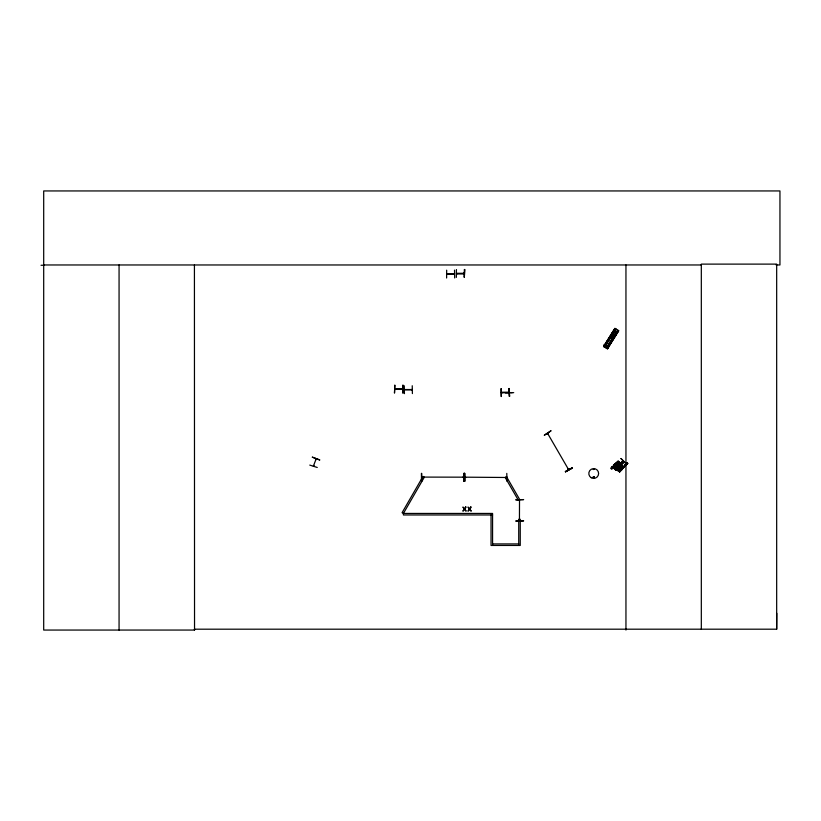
<?xml version="1.0" encoding="UTF-8"?>
<svg xmlns="http://www.w3.org/2000/svg" width="821" height="821" viewBox="0 0 821 821"><rect width="100%" height="100%" fill="white"/><g stroke="black" fill="none" stroke-linecap="round" stroke-linejoin="round"><path stroke-width="1.23" d="M776.112 264.967L779.95 264.967L779.95 190.944L43.698 190.944L43.698 630.056L194.536 630.056L194.433 629.194L776.676 629.194L776.789 613.318M620.276 463.444L619.239 463.229L619.824 463.875M621.179 465.671L620.717 465.158L621.281 464.768M618.613 461.874C614.734 461.833 621.435 464.604 622.523 467.683M621.795 467.416L622.328 467.888M622.944 467.344L617.905 461.351L618.685 462.48L617.854 461.618L616.489 462.9L617.32 463.773L618.685 462.48M316.167 458.857L313.365 466.184L314.033 465.425M315.818 458.754L315.89 459.698M593.296 469.427L594.137 469.314L593.347 469.53M616.704 467.58L614.477 466.697L616.54 467.005L616.345 464.871L617.094 467.241L619.424 468.124L617.269 467.785L617.454 469.838L616.633 467.498M620.779 468.986L621.004 467.621L620.892 468.996M621.825 467.385L622.102 466.923L617.649 462.716M623.231 467.005L618.059 461.269L623.262 467.036C622.698 466.841 624.042 464.881 618.634 471.038L616.592 469.427M317.255 467.467L309.774 465.097M622.072 469.396L621.21 470.197L620.584 469.571L621.446 468.76L622.072 469.396L619.598 472.003L618.962 471.377L621.825 468.186M619.598 472.003L621.99 469.314M617.023 463.147L621.076 467.642L617.023 463.147L615.647 463.331L613.338 465.425L613.954 465.866C616.561 465.23 620.255 459.083 617.125 462.233L617.515 462.613M548.069 434.042L548.018 433.252M568.194 468.914L568.83 469.458L568.204 469.099M519.436 520.74L519.519 499.815M593.255 476.909C593.911 478.941 594.394 475.954 593.491 476.765M619.291 463.29L619.814 462.931M501.251 392.448L502.206 392.787M446.696 273.957L454.516 273.865M456.445 273.342L457.4 273.691M394.86 389.031L402.721 389.411L395.814 389.39M422.723 477.483L422.035 477.535M506.793 477.494L464.809 477.175M603.692 346.452L614.95 328.431M603.866 346.554L615.134 328.533M604.123 346.708L615.309 328.646L604.256 346.801M604.277 346.811L615.596 328.831M604.482 346.944L615.781 328.944M605.426 346.062L615.955 329.057M605.036 347.262L606.052 347.899M606.955 346.996L616.899 331.089L607.037 347.047M606.524 348.196L617.813 330.196M606.74 348.33L617.341 331.366M606.822 348.381L617.402 331.407M606.955 348.463L618.285 330.483M607.171 348.597L618.429 330.576L607.201 348.617M607.448 348.771L618.644 330.709L614.867 328.379L603.63 346.411L607.468 348.781L618.726 330.76M594.26 477.709C594.65 474.517 591.489 478.817 594.332 477.524M513.72 392.664L501.405 392.407M508.989 392.592L501.251 392.725M454.465 274.173L446.716 274.265M411.465 389.534L412.255 389.534M412.265 389.801L404.537 389.821M463.167 477.535L463.793 477.175L422.035 477.093M421.953 477.175L422.661 477.175M463.773 477.473L463.085 477.186M465.569 477.473L464.809 477.453M506.711 477.473L506.023 477.186M626.731 463.26L627.152 462.767L627.788 463.393L627.367 463.886L626.731 463.26L625.694 464.245M620.584 469.571L622.328 467.642M621.21 470.197L622.462 468.812M622.061 469.14L622.965 468.268M618.962 471.377L621.446 468.76M616.879 463.372L615.647 463.331M622.02 467.888L622.862 467.077M622.657 468.514L624.063 467.128M622.646 467.221L623.426 466.502M623.283 467.857L627.203 463.947M623.303 466.554L625.304 464.542M624.637 466.544L627.788 463.393M624.576 465.343L627.152 462.767M617.915 461.423L613.482 465.343L614.837 467.539L613.944 468.35L615.74 470.187M617.659 470.7L613.646 466.246M618.572 471.1L618.162 470.515L618.634 471.038L620.081 469.612M613.482 465.343L613.954 465.866M613.4 465.476L615.699 463.393M617.597 462.654L617.125 462.233M618.449 462.007L622.359 466.697M614.026 468.391L614.929 467.57L614.334 466.369L615.904 464.953L617.454 465.281L619.085 467.046L619.28 468.596L617.71 470.023L616.561 469.335L615.688 470.238M622.41 466.759L618.162 470.515M620.984 458.57L626.546 464.122L621.025 458.529M618.039 465.343L623.057 460.858M618.264 465.589L623.252 461.074M618.295 465.63L623.324 461.156M619.763 465.579L623.909 461.802L619.824 465.64M619.208 466.636L624.196 462.131M622.195 467.796L623.365 466.81M606.298 346.821L605.405 347.201M621.743 467.241L622.544 466.533M548.028 433.97L547.976 433.272M565.392 471.634L572.36 467.991L565.371 471.582M565.423 471.675L572.196 467.713M565.566 471.931L572.34 467.96M456.609 273.301L464.296 273.29L463.588 273.249M464.132 273.639L456.476 273.65M404.579 389.534L412.173 389.534L411.413 389.852M463.054 477.124L463.875 477.175M505.993 477.124L506.814 477.175M508.384 392.222L509.092 392.284M501.169 388.661L501.333 396.512M501.333 392.448L508.928 392.253M505.438 392.869L512.232 392.725M509.615 396.338L509.01 388.497L509.574 396.338M456.425 269.555L456.363 277.395M464.707 269.493L464.327 277.344L464.676 269.504M446.675 270.171L446.614 278.011M454.516 270.119L454.68 277.96M403.121 385.193L403.132 393.043M404.281 385.788L404.435 393.639M412.234 385.747L412.388 393.587M394.942 389.031L402.69 388.949M421.409 473.389L421.491 481.239M463.855 473.389L464.778 473.389L464.83 481.239L463.906 481.239L463.855 473.389L463.957 481.239M506.793 473.389L506.947 481.239M464.891 477.175L465.599 477.175M523.572 499.599L515.732 499.825L523.572 499.589M41.05 265.275L43.698 265.265M43.698 264.967L701.319 264.967M457.205 273.711L464.306 273.711M492.569 514.972L403.398 514.972L403.398 513.443L424.324 477.206L423 476.437L402.085 512.684L403.398 513.443L492.569 513.443L492.569 545.452M492.569 543.923L518.728 543.923M547.607 433.396L568.635 469.674M621.117 465.723L621.702 465.199M611.265 467.949C609.305 467.498 613 470.638 611.809 468.463M613.985 330.37L617.31 332.443M613.225 331.581L616.55 333.665M612.086 333.418L615.411 335.491M611.06 335.04L614.385 337.113M609.921 336.867L613.246 338.95M605.026 344.717L608.351 346.79M604.133 344.892L608.577 347.663M604.051 345.036L608.484 347.806M618.336 461.238L623.324 466.975M619.988 470.105L620.614 470.751M619.116 470.926L619.752 471.552M617.997 461.33L618.572 461.956M618.931 462.336L619.793 463.28M621.456 465.076L622.318 466.01M568.471 468.853L568.83 469.458M568.235 468.986L568.594 469.602M509.123 388.497L509.236 396.348M501.118 388.661L501.221 396.512M464.327 269.504L464.378 277.344M464.676 473.389L464.717 481.239M464.378 473.389L464.429 481.239L464.286 473.389M421.737 473.389L421.789 481.239M402.793 385.193L402.844 393.043M776.676 629.194L776.676 264.116L701.319 264.116L701.319 629.194M625.951 264.967L625.951 630.056M518.728 545.452L518.728 519.293L520.247 519.293L520.247 545.452L491.04 545.452L491.04 514.972M194.423 264.967L194.536 630.056M119.066 264.967L119.066 630.056M611.317 336.733C612.271 340.099 613.995 334.475 611.317 336.733M312.349 457.164L319.697 459.955L312.349 457.164M611.871 466.728L613.225 468.144L611.963 466.687M465.538 507.039L464.532 508.661L462.911 507.039L464.193 509.102L462.88 511.175L464.501 509.523L466.143 511.175L464.84 509.082L466.133 507.039L465.538 507.039M470.628 507.039L469.622 508.661L468.001 507.039L469.284 509.102L467.97 511.175L469.591 509.523L471.233 511.175L469.93 509.082L471.233 507.039L470.628 507.039M616.776 465.897L615.206 467.313L616.838 469.078L618.408 467.652L616.776 465.897M614.796 468.268L615.565 469.653L614.796 468.268M550.912 430.861L544.364 435.202L550.912 430.861M506.619 476.878L505.295 477.648L518.379 500.297L519.693 499.527L506.619 476.878M394.839 385.244L394.49 393.095L394.819 385.244M523.572 520.863L515.732 521.048L523.572 520.812M591.264 477.75A4.905 4.905 0 0 0 598.622 473.501A4.905 4.905 0 0 0 591.264 469.253A4.905 4.905 0 0 0 591.264 477.75"/></g></svg>
